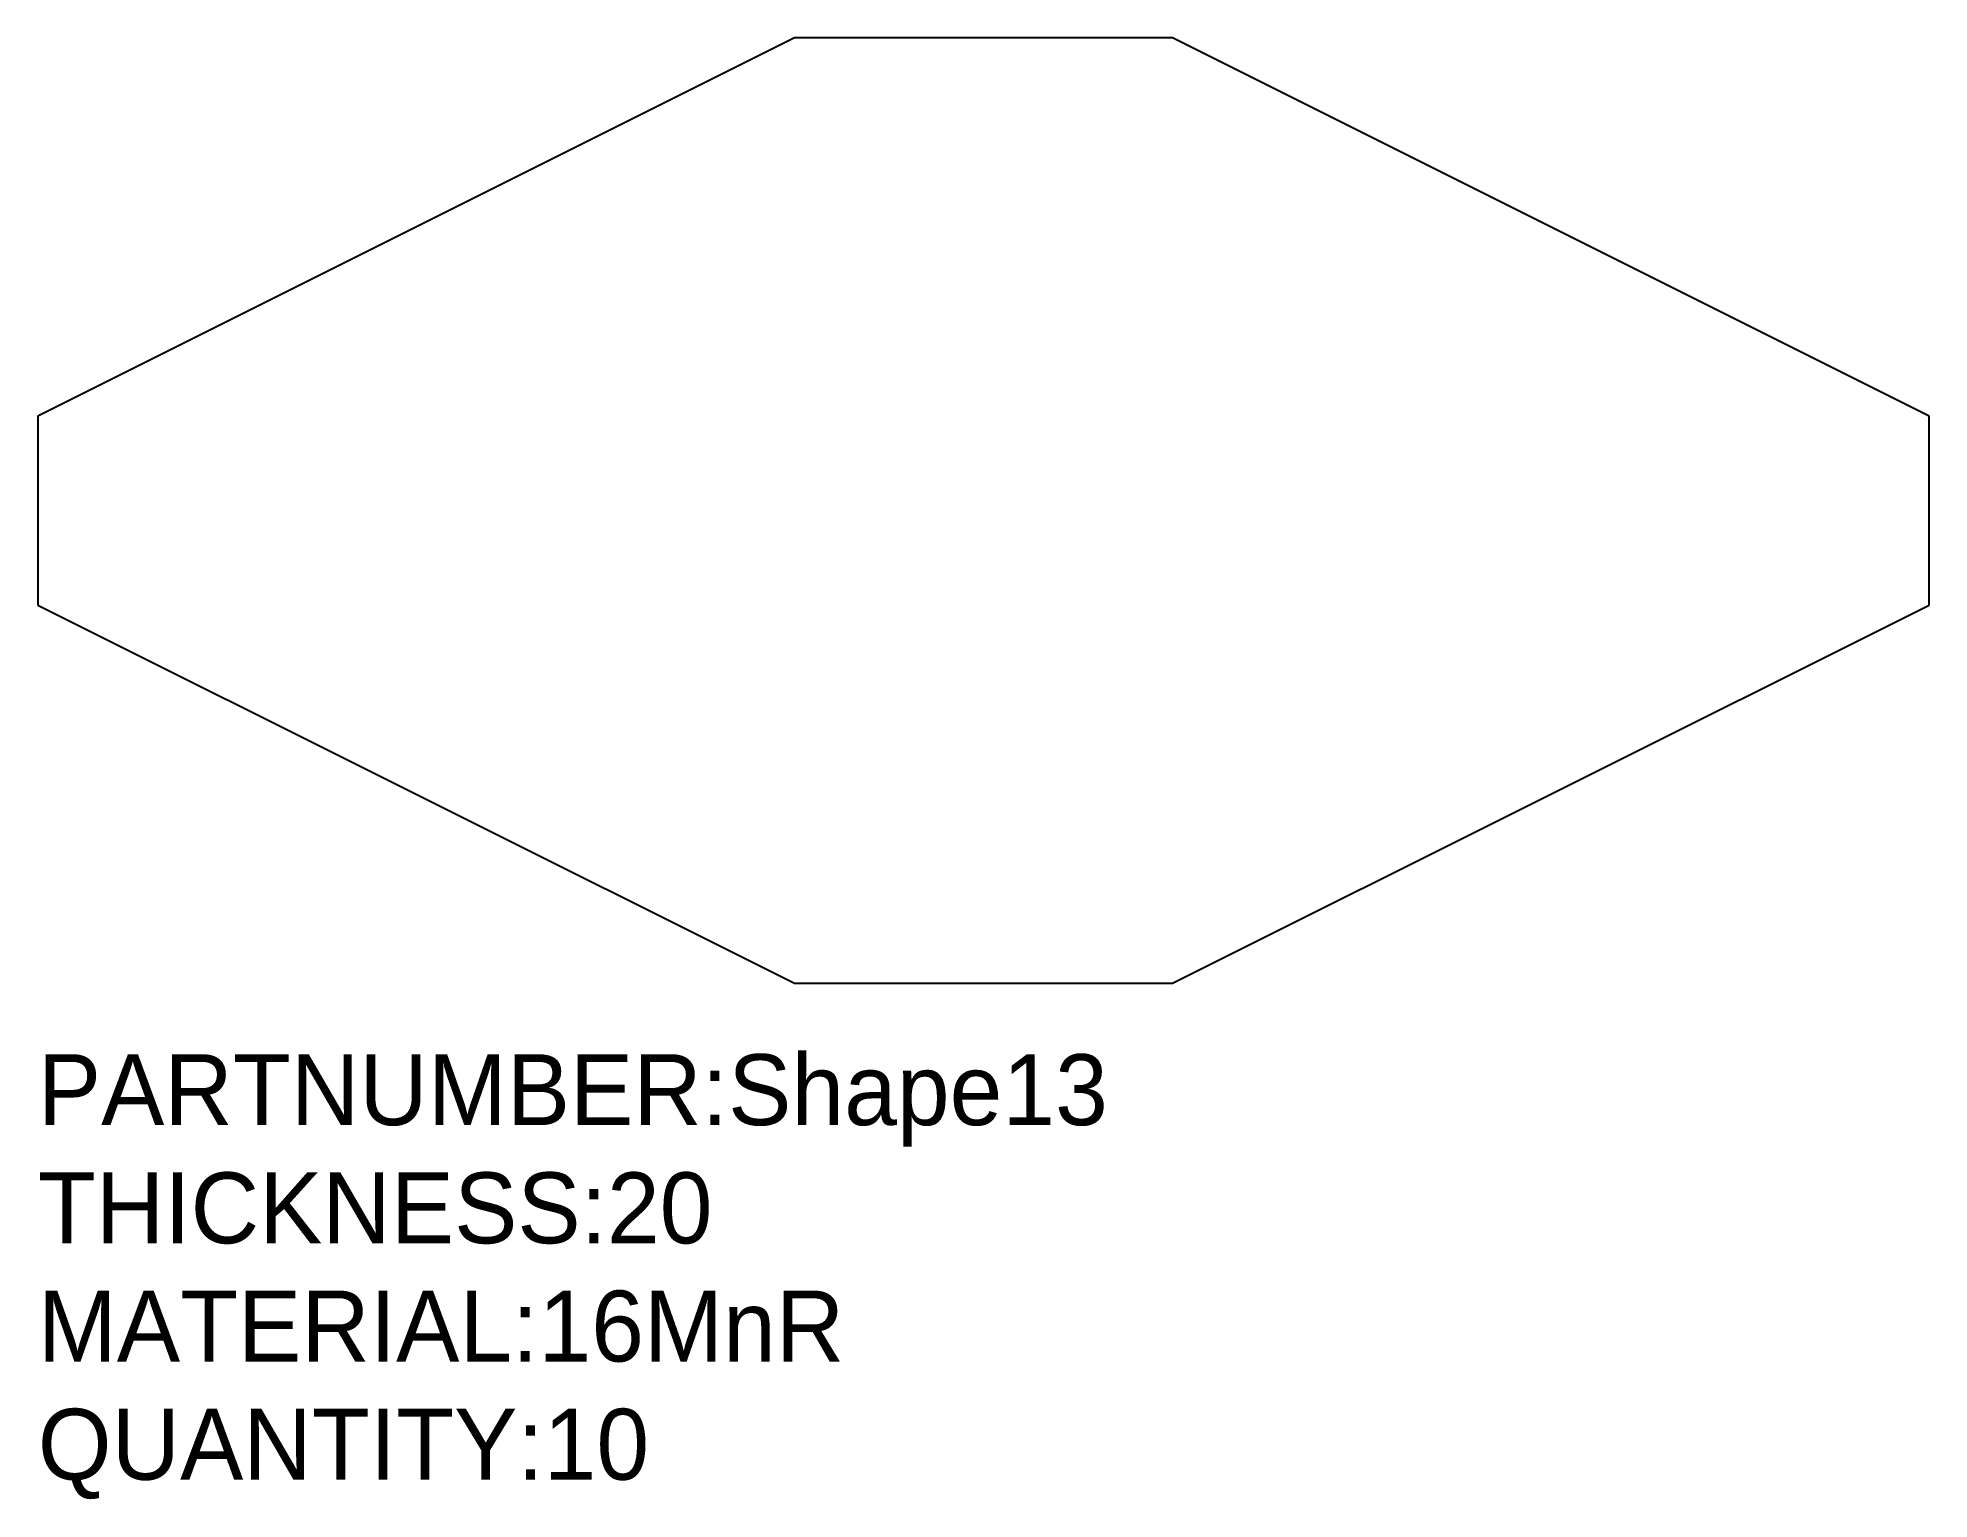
# Model space of a CAD drawing. Extents: x 0 to 200, y -95 to 60.
import ezdxf

# ---------------------------------------------------------------- set-up
doc = ezdxf.new("R2010")
doc.units = 0

msp = doc.modelspace()

# ---------------------------------------------------------------- linework, layer by layer
for p, q in [((80, 60), (0, 20)), ((120, 60), (80, 60)), ((200, 20), (120, 60)), ((0, 20), (0, 0)), ((200, 0), (200, 20)), ((0, 0), (80, -40)), ((120, -40), (200, 0)), ((80, -40), (120, -40))]:
    msp.add_line(p, q)

# ---------------------------------------------------------------- texts
for s, p in [('PARTNUMBER:Shape13', (0, -55)), ('THICKNESS:20', (0, -67.5)), ('MATERIAL:16MnR', (0, -80)), ('QUANTITY:10', (0, -92.5))]:
    msp.add_text(s, height=7.5).set_placement(p)

doc.saveas('drawing.dxf')
